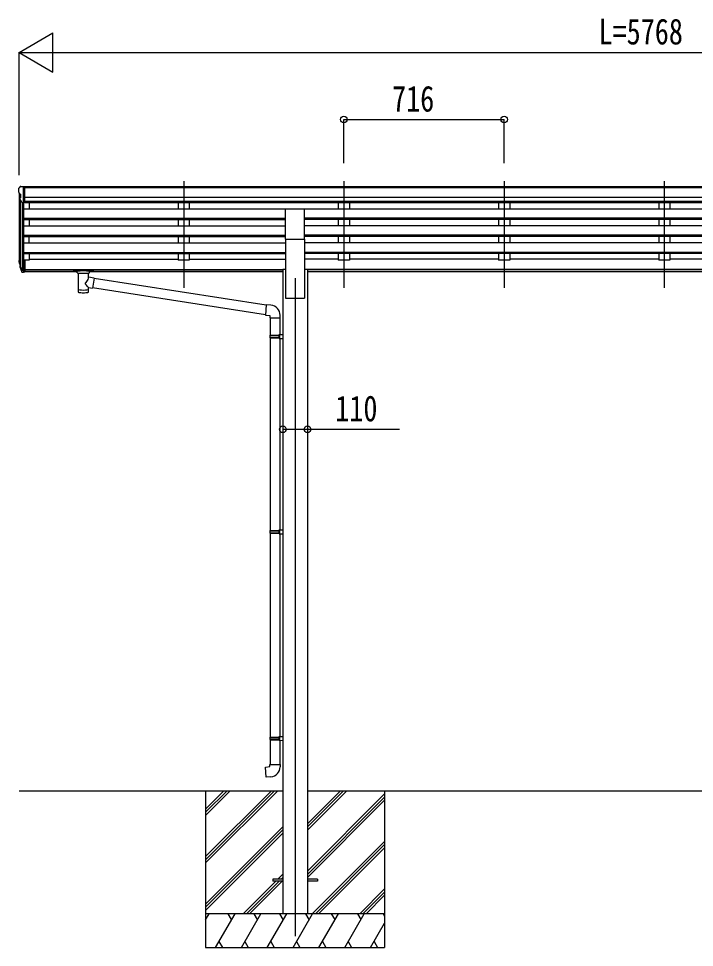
# Model space of a CAD drawing. Units: millimetres, scale not verified. Extents: x -14718 to 14718, y -10395 to 10395.
# Drawn here: x -2703 to 317, y -6038 to -1889 of the extents above; entities that cross this region are included whole.
import ezdxf
from ezdxf.enums import TextEntityAlignment as Align

# ---------------------------------------------------------------- set-up
doc = ezdxf.new("R2010")
doc.units = ezdxf.units.MM
doc.header["$LTSCALE"] = 50
for name, color, linetype in [('0-3_YKK_12', 2, 'Continuous'), ('0-4_YKK_13', 4, 'Continuous'), ('0-5_YKK_A1', 4, 'Continuous'), ('0-6_YKK_D', 6, 'Continuous')]:
    doc.layers.add(name, color=color, linetype=linetype)
doc.styles.add('ＭＳ ゴシック', font='')
doc.styles.get('ＭＳ ゴシック').set_extended_font_data('MS Gothic')

msp = doc.modelspace()

# ---------------------------------------------------------------- linework, layer by layer
at = {"layer": '0-3_YKK_12'}
for p, q in [((-1965.43, -2614.39), (-1965.43, -3091.9)), ((-1965.43, -2614.39), (-1965.43, -3091.9)), ((-1249.43, -2614.39), (-1249.43, -3091.9)), ((-1249.43, -2614.39), (-1249.43, -3091.9)), ((-533.43, -2614.39), (-533.43, -3091.9)), ((-533.43, -2614.39), (-533.43, -3091.9)), ((182.57, -2614.39), (182.57, -3091.9)), ((182.57, -2614.39), (182.57, -3091.9)), ((-1467.43, -3048.94), (-1467.43, -5987.5))]:
    msp.add_line(p, q, dxfattribs=at)
at = {"layer": '0-4_YKK_13'}
for p, q in [((-2703.43, -2647.73), (-2703.43, -2648.36)), ((-2696.52, -2638.92), (-2700.59, -2644.73)), ((-2693.43, -2638.36), (-2695.76, -2638.5)), ((-2693.43, -2638.36), (-2674.93, -2638.36)), ((-2681.43, -2711.34), (-2681.43, -2638.36)), ((-2674.93, -2638.36), (-2664.93, -2638.44)), ((-2674.93, -2710.34), (-2674.93, -2638.36)), ((-2664.93, -2639.96), (-2664.93, -2638.44)), ((-2700.9, -2669.54), (-2695.58, -2672.61)), ((-2689.05, -2709.53), (-2698.06, -2693.93)), ((-2695.43, -2672.87), (-2695.43, -2689.15)), ((-2681.43, -2711.34), (-2686.64, -2711.02)), ((-2674.93, -2710.34), (-2681.43, -2710.34)), ((-1509.93, -2873.56), (-1509.93, -2738.34)), ((-1509.93, -2738.34), (-1424.93, -2738.34)), ((-1424.93, -2873.56), (-1424.93, -2738.34)), ((-1509.93, -2873.56), (-1424.93, -2873.56)), ((-2700.34, -2981.7), (-2696.46, -2989.65)), ((-2699.73, -2980.33), (-2696.46, -2987.39)), ((-2681.43, -2967.51), (-2681.43, -3022.29)), ((-2674.93, -2967.51), (-2681.43, -2967.51)), ((-2674.93, -2967.51), (-2674.93, -3021.55)), ((-2698.02, -2992.98), (-2697.68, -2997.38)), ((-2697.68, -2997.38), (-2688.87, -3020.93)), ((-2697.07, -2996.82), (-2688.87, -3013)), ((-2687.86, -3011.87), (-2695.62, -2996.46)), ((-2681.43, -3012.54), (-2686.56, -3012.54)), ((-2681.43, -3014.35), (-2686.28, -3014.35)), ((-2681.43, -3022.29), (-2686.28, -3022.29)), ((-2674.93, -3007.65), (-2681.43, -3007.65)), ((-2674.93, -3012.52), (-2681.43, -3012.52)), ((-2674.93, -3021.55), (-2681.43, -3021.55)), ((-2457.43, -3012.39), (-2457.43, -3018.15)), ((-2457.43, -3012.58), (-2457.43, -3014.12)), ((-2455.43, -3011.73), (-2372.43, -3011.73)), ((-2455.43, -3013.9), (-2372.43, -3013.9)), ((-2455.43, -3018.81), (-2440.93, -3018.81)), ((-2440.93, -3024.46), (-2440.93, -3017.91)), ((-2436.83, -3025.38), (-2436.85, -3110.82)), ((-2391.03, -3044.12), (-2391.03, -3025.38)), ((-2386.93, -3024.46), (-2386.93, -3017.91)), ((-2386.93, -3018.81), (-2372.43, -3018.81)), ((-2370.43, -3012.39), (-2370.43, -3018.15)), ((-2365.81, -3048.03), (-2391.03, -3044.11)), ((-2365.81, -3048.03), (-2372.83, -3093.29)), ((-1596.63, -3169.42), (-2366.13, -3050.04)), ((-2391.01, -3110.82), (-2391.04, -3090.15)), ((-2391.03, -3090.46), (-2372.83, -3093.29)), ((-1600.29, -3211.35), (-2372.56, -3091.54)), ((-1575.62, -3169.3), (-1596.46, -3167.47)), ((-1580.54, -3225.04), (-1534.54, -3225.04)), ((-1578.43, -3225.04), (-1578.43, -3302.86)), ((-1536.43, -3225.04), (-1536.43, -3300.3)), ((-1534.54, -3225.04), (-1534.54, -3214.13)), ((-1580.43, -3304.86), (-1579.43, -3302.86)), ((-1580.43, -3304.86), (-1536.43, -3304.86)), ((-1580.43, -3304.86), (-1580.43, -3312.86)), ((-1580.43, -3312.86), (-1536.43, -3312.86)), ((-1580.43, -3312.86), (-1579.43, -3314.86)), ((-1579.43, -3302.86), (-1536.43, -3302.86)), ((-1579.43, -3314.86), (-1536.43, -3314.86)), ((-1578.43, -3314.86), (-1578.43, -4175.25)), ((-1540.91, -3304.86), (-1541.34, -3302.86)), ((-1538.43, -3300.36), (-1522.43, -3299.89)), ((-1538.43, -3302.36), (-1538.43, -3300.36)), ((-1538.43, -3302.36), (-1536.43, -3302.36)), ((-1538.43, -3317.36), (-1538.43, -3315.36)), ((-1538.43, -3317.36), (-1522.43, -3317.83)), ((-1536.43, -3317.42), (-1536.43, -4172.7)), ((-1522.43, -3299.89), (-1522.43, -3317.83)), ((-1580.43, -4177.25), (-1579.43, -4175.25)), ((-1580.43, -4177.25), (-1536.43, -4177.25)), ((-1580.43, -4177.25), (-1580.43, -4185.25)), ((-1580.43, -4185.25), (-1536.43, -4185.25)), ((-1580.43, -4185.25), (-1579.43, -4187.25)), ((-1579.43, -4175.25), (-1536.43, -4175.25)), ((-1579.43, -4187.25), (-1536.43, -4187.25)), ((-1578.43, -4187.25), (-1578.43, -5097.94)), ((-1540.91, -4177.25), (-1541.34, -4175.25)), ((-1538.43, -4172.75), (-1522.43, -4172.28)), ((-1538.43, -4174.75), (-1538.43, -4172.75)), ((-1538.43, -4174.75), (-1536.43, -4174.75)), ((-1538.43, -4189.75), (-1538.43, -4187.75)), ((-1538.43, -4189.75), (-1522.43, -4190.23)), ((-1536.43, -4189.81), (-1536.43, -5095.38)), ((-1522.43, -4172.28), (-1522.43, -4190.23)), ((-1580.43, -5099.94), (-1579.43, -5097.94)), ((-1580.43, -5099.94), (-1536.43, -5099.94)), ((-1580.43, -5099.94), (-1580.43, -5107.94)), ((-1579.43, -5097.94), (-1536.43, -5097.94)), ((-1540.91, -5099.94), (-1541.34, -5097.94)), ((-1538.43, -5095.44), (-1522.43, -5094.97)), ((-1538.43, -5097.44), (-1538.43, -5095.44)), ((-1538.43, -5097.44), (-1536.43, -5097.44)), ((-1522.43, -5094.97), (-1522.43, -5112.91)), ((-1580.43, -5107.94), (-1536.43, -5107.94)), ((-1580.43, -5107.94), (-1579.43, -5109.94)), ((-1579.43, -5109.94), (-1536.43, -5109.94)), ((-1578.43, -5109.94), (-1578.43, -5219.94)), ((-1538.43, -5112.44), (-1538.43, -5110.44)), ((-1538.43, -5112.44), (-1522.43, -5112.91)), ((-1536.43, -5112.5), (-1536.43, -5219.94)), ((-1580.43, -5219.94), (-1534.43, -5219.94)), ((-1580.43, -5229.94), (-1580.43, -5219.94)), ((-1534.43, -5219.94), (-1534.43, -5230.86)), ((-1567.43, -5733), (-1567.43, -5742)), ((-1522.43, -5733), (-1567.43, -5733)), ((-1522.43, -5742), (-1567.43, -5742)), ((-1367.43, -5733), (-1412.43, -5733)), ((-1367.43, -5742), (-1412.43, -5742)), ((-1367.43, -5733), (-1367.43, -5742))]:
    msp.add_line(p, q, dxfattribs=at)
for points in [[(-2457.43, -3012.39), (-2457.39, -3012.2), (-2457.31, -3012.06), (-2457.21, -3011.96), (-2457.11, -3011.9), (-2456.99, -3011.86), (-2456.7, -3011.8), (-2456.21, -3011.75), (-2455.67, -3011.73), (-2455.43, -3011.73)], [(-2457.43, -3018.15), (-2457.39, -3018.34), (-2457.31, -3018.48), (-2457.21, -3018.57), (-2457.11, -3018.63), (-2456.99, -3018.68), (-2456.7, -3018.74), (-2456.21, -3018.79), (-2455.67, -3018.81), (-2455.43, -3018.81)], [(-2372.43, -3011.73), (-2372.08, -3011.73), (-2371.55, -3011.76), (-2371.1, -3011.81), (-2370.8, -3011.88), (-2370.63, -3011.98), (-2370.51, -3012.12), (-2370.44, -3012.3), (-2370.43, -3012.39)], [(-2372.43, -3018.81), (-2372.08, -3018.81), (-2371.55, -3018.78), (-2371.1, -3018.73), (-2370.8, -3018.65), (-2370.63, -3018.56), (-2370.51, -3018.42), (-2370.44, -3018.24), (-2370.43, -3018.15)], [(-1596.46, -3167.47), (-1600.46, -3213.3), (-1580.54, -3215.04), (-1580.54, -3225.04)], [(-1540.91, -3304.86), (-1540.91, -3312.86), (-1541.34, -3314.86)], [(-1538.43, -3315.36), (-1536.43, -3315.36), (-1536.43, -3302.36)], [(-1540.91, -4177.25), (-1540.91, -4185.25), (-1541.34, -4187.25)], [(-1538.43, -4187.75), (-1536.43, -4187.75), (-1536.43, -4174.75)], [(-1540.91, -5099.94), (-1540.91, -5107.94), (-1541.34, -5109.94)], [(-1538.43, -5110.44), (-1536.43, -5110.44), (-1536.43, -5097.44)], [(-1575.51, -5275.69), (-1596.35, -5277.51), (-1600.35, -5231.69), (-1580.43, -5229.94)]]:
    msp.add_lwpolyline(points, dxfattribs=at)
for centre, radius, start, end in [((-2700.43, -2647.73), 3, 93, 180), ((-2501.43, -2648.36), 202, 180, 184.94904), ((-2695.7, -2639.5), 1, 93.5, 145), ((-2696.53, -2665.17), 6.18, 185.7035, 224.99897), ((-2695.46, -2692.43), 3, 94.7167, 210), ((-2695.73, -2689.15), 0.3, 274.7167, 0), ((-2695.73, -2672.87), 0.3, 0, 60), ((-2686.46, -2708.03), 3, 210, 266.5), ((-2672.25, -2972.59), 29.53, 186.50806, 197.98144), ((-2670.84, -2970.83), 30.41, 187.1552, 198.19734), ((-1579.54, -3214.13), 45, 0, 85), ((-1579.43, -5230.86), 45, 275, 0)]:
    msp.add_arc(centre, radius, start, end, dxfattribs=at)
for centre, major_axis, ratio, start_param, end_param in [((-2612.78, -2973.02), (-89.06, 1.43), 0.57596, 6.1962358, 6.3678173), ((-2613.57, -2966.34), (87.93, 4.42), 0.541684, 3.0659337, 3.2228513), ((-2696.72, -2992.98), (1.3, 0), 0.90356, 1.3700892, 3.347195), ((-2610.8, -2976.79), (-89.07, 0), 0.90356, 0.2056023, 0.2515348), ((-2611.51, -2972.92), (-88.05, 0), 0.90356, 0.2662965, 0.3003836), ((-2686.28, -3011.64), (-3, 0), 0.90356, 0.5235988, 1.5707963), ((-2686.28, -3019.58), (3, 0), 0.90356, 3.6651914, 4.712389), ((-2686.56, -3011.19), (-1.5, 0), 0.90356, 0.5235988, 1.5707963), ((-2455.43, -3014.12), (2, 0), 0.109601, 1.5707963, 3.1415927), ((-2413.93, -3024.37), (27.06, 0), 0.069685, 3.1415927, 6.2831853), ((-2413.93, -3017.91), (27, 0), 0.070066, 6.2831853, 9.424778), ((-2402.93, -3021.89), (16, 0), 0.361356, 6.2636979, 6.2831853), ((-2372.43, -3014.12), (2, 0), 0.109601, 0, 1.5707963), ((-2413.93, -3070.66), (-22.81, -26.62), 0.234429, 1.6855472, 3.1268519), ((-2413.93, -3110.82), (22.92, 0), 0.101955, 3.1415499, 6.2833984), ((-2413.93, -3098.38), (22.91, 0), 0.122865, 3.1415927, 6.2831853), ((-2411.38, -3068.02), (20.32, -22.25), 0.045535, 0.0389954, 1.3075346)]:
    msp.add_ellipse(centre, major_axis=major_axis, ratio=ratio, start_param=start_param, end_param=end_param, dxfattribs=at)
at = {"layer": '0-5_YKK_A1'}
for p, q in [((3040.07, -2639.96), (-2674.93, -2639.96)), ((3040.07, -2645.18), (-2674.93, -2645.18)), ((-2701.43, -2668.93), (-2701.43, -2967.15)), ((3040.07, -2688.71), (-2674.93, -2688.71)), ((-2696.46, -2696.7), (-2696.46, -2993.86)), ((-2687.43, -2710.87), (-2687.44, -3012.29)), ((-2681.43, -2711.34), (-2681.43, -2967.51)), ((3040.07, -2706.56), (-2674.93, -2706.56)), ((-2674.93, -2709.81), (1805.07, -2709.81)), ((-2656.43, -2709.81), (-2656.43, -2738.15)), ((-1990.43, -2709.81), (-1990.43, -2738.15)), ((-1940.43, -2709.81), (-1940.43, -2738.15)), ((-1274.43, -2709.81), (-1274.43, -2738.15)), ((-1224.43, -2709.81), (-1224.43, -2738.15)), ((-558.43, -2709.81), (-558.43, -2738.15)), ((-508.43, -2709.81), (-508.43, -2738.15)), ((157.57, -2709.81), (157.57, -2738.15)), ((207.57, -2709.81), (207.57, -2738.15)), ((-2681.43, -2738.15), (3046.57, -2738.15)), ((-2681.43, -2780.03), (-1509.93, -2780.03)), ((-2681.43, -2781.53), (-1509.93, -2781.53)), ((-2681.43, -2785.85), (-1509.93, -2785.85)), ((-2681.43, -2814.59), (-1509.93, -2814.59)), ((-2656.43, -2785.85), (-2656.43, -2814.59)), ((-1990.43, -2785.85), (-1990.43, -2814.59)), ((-1940.43, -2785.85), (-1940.43, -2814.59)), ((1790.07, -2780.03), (-1424.93, -2780.03)), ((1790.07, -2781.53), (-1424.93, -2781.53)), ((1790.07, -2785.85), (-1424.93, -2785.85)), ((1790.07, -2814.59), (-1424.93, -2814.59)), ((-1274.43, -2785.85), (-1274.43, -2814.59)), ((-1224.43, -2785.85), (-1224.43, -2814.59)), ((-558.43, -2785.85), (-558.43, -2814.59)), ((-508.43, -2785.85), (-508.43, -2814.59)), ((157.57, -2785.85), (157.57, -2814.59)), ((207.57, -2785.85), (207.57, -2814.59)), ((-2681.43, -2856.47), (-1509.93, -2856.47)), ((-2681.43, -2857.96), (-1509.93, -2857.96)), ((-2681.43, -2862.28), (-1509.93, -2862.28)), ((-2656.43, -2891.03), (-2656.43, -2862.28)), ((-1990.43, -2862.28), (-1990.43, -2891.03)), ((-1940.43, -2862.28), (-1940.43, -2891.03)), ((1790.07, -2856.47), (-1424.93, -2856.47)), ((1790.07, -2857.96), (-1424.93, -2857.96)), ((1790.07, -2862.28), (-1424.93, -2862.28)), ((-1274.43, -2862.28), (-1274.43, -2891.03)), ((-1224.43, -2862.28), (-1224.43, -2891.03)), ((-558.43, -2862.28), (-558.43, -2891.03)), ((-508.43, -2862.28), (-508.43, -2891.03)), ((157.57, -2862.28), (157.57, -2891.03)), ((207.57, -2862.28), (207.57, -2891.03)), ((-2681.43, -2891.03), (-1509.93, -2891.03)), ((-1509.93, -2873.56), (-1509.93, -3137.5)), ((-1424.93, -2873.56), (-1424.93, -3137.5)), ((1790.07, -2891.03), (-1424.93, -2891.03)), ((-2681.43, -2932.91), (-1509.93, -2932.91)), ((-2681.43, -2934.4), (-1509.93, -2934.4)), ((-2681.43, -2938.72), (-1509.93, -2938.72)), ((-2656.43, -2938.72), (-2656.43, -2968.15)), ((-1990.43, -2938.72), (-1990.43, -2968.15)), ((-1940.43, -2938.72), (-1940.43, -2968.15)), ((1790.07, -2932.91), (-1424.93, -2932.91)), ((1790.07, -2934.4), (-1424.93, -2934.4)), ((1790.07, -2938.72), (-1424.93, -2938.72)), ((-1274.43, -2938.72), (-1274.43, -2968.15)), ((-1224.43, -2938.72), (-1224.43, -2968.15)), ((-558.43, -2938.72), (-558.43, -2968.15)), ((-508.43, -2938.72), (-508.43, -2968.15)), ((157.57, -2938.72), (157.57, -2968.15)), ((207.57, -2938.72), (207.57, -2968.15)), ((-2656.43, -2968.15), (-2674.93, -2968.15)), ((-2656.43, -2963.2), (-1990.43, -2963.2)), ((-1940.43, -2968.15), (-1990.43, -2968.15)), ((-1940.43, -2963.2), (-1509.93, -2963.2)), ((-1274.43, -2963.2), (-1424.93, -2963.2)), ((-1224.43, -2968.15), (-1274.43, -2968.15)), ((-558.43, -2963.2), (-1224.43, -2963.2)), ((-508.43, -2968.15), (-558.43, -2968.15)), ((157.57, -2963.2), (-508.43, -2963.2)), ((207.57, -2968.15), (157.57, -2968.15)), ((873.57, -2963.2), (207.57, -2963.2)), ((-2674.93, -3010.22), (-1522.43, -3010.22)), ((-2674.93, -3011.61), (-1522.43, -3011.61)), ((-2440.93, -3019.3), (-2674.93, -3019.3)), ((-1522.43, -3019.3), (-2386.93, -3019.3)), ((-1522.43, -3007.51), (-1522.43, -5887.5)), ((-1522.43, -3007.51), (-1509.93, -3007.51)), ((-1424.93, -3007.51), (-1412.43, -3007.51)), ((-1412.43, -3007.51), (-1412.43, -5887.5)), ((1777.57, -3010.22), (-1412.43, -3010.22)), ((1777.57, -3011.61), (-1412.43, -3011.61)), ((1777.57, -3019.3), (-1412.43, -3019.3)), ((-1509.93, -3137.5), (-1424.93, -3137.5)), ((-2701.43, -5337.5), (-1522.43, -5337.5)), ((-1867.43, -5337.5), (-1867.43, -6037.5)), ((-1867.43, -5631.68), (-1573.25, -5337.5)), ((-1867.43, -5645.82), (-1559.11, -5337.5)), ((-1867.43, -5659.96), (-1544.97, -5337.5)), ((-1867.43, -5447.83), (-1757.1, -5337.5)), ((-1867.43, -5433.69), (-1771.24, -5337.5)), ((-1867.43, -5419.55), (-1785.38, -5337.5)), ((-1412.43, -5337.5), (1777.57, -5337.5)), ((-1412.43, -5513.33), (-1236.6, -5337.5)), ((-1412.43, -5499.19), (-1250.74, -5337.5)), ((-1412.43, -5485.04), (-1264.88, -5337.5)), ((-1067.43, -5337.5), (-1067.43, -6037.5)), ((-1412.43, -5697.18), (-1067.43, -5352.18)), ((-1412.43, -5711.32), (-1067.43, -5366.32)), ((-1412.43, -5725.46), (-1067.43, -5380.46)), ((-1867.43, -5843.81), (-1522.43, -5498.81)), ((-1867.43, -5857.95), (-1522.43, -5512.95)), ((-1867.43, -5872.09), (-1522.43, -5527.09)), ((-1390.62, -5887.5), (-1067.43, -5564.31)), ((-1376.48, -5887.5), (-1067.43, -5578.45)), ((-1362.34, -5887.5), (-1067.43, -5592.59)), ((-1544.49, -5733), (-1522.43, -5710.94)), ((-1530.35, -5733), (-1522.43, -5725.08)), ((-1698.99, -5887.5), (-1553.49, -5742)), ((-1684.85, -5887.5), (-1539.35, -5742)), ((-1670.7, -5887.5), (-1525.2, -5742)), ((-1178.49, -5887.5), (-1067.43, -5776.44)), ((-1164.35, -5887.5), (-1067.43, -5790.58)), ((-1150.2, -5887.5), (-1067.43, -5804.73)), ((-1067.43, -5887.5), (-1867.43, -5887.5)), ((-1867.43, -5915), (-1851.55, -5887.5)), ((-1822.68, -6037.5), (-1736.08, -5887.5)), ((-1751.08, -5913.48), (-1766.08, -5887.5)), ((-1707.21, -6037.5), (-1620.61, -5887.5)), ((-1635.61, -5913.48), (-1650.61, -5887.5)), ((-1591.74, -6037.5), (-1505.14, -5887.5)), ((-1520.14, -5913.48), (-1535.14, -5887.5)), ((-1476.27, -6037.5), (-1389.67, -5887.5)), ((-1404.67, -5913.48), (-1419.67, -5887.5)), ((-1360.8, -6037.5), (-1274.2, -5887.5)), ((-1289.2, -5913.48), (-1304.2, -5887.5)), ((-1245.33, -6037.5), (-1158.73, -5887.5)), ((-1188.73, -5887.5), (-1173.73, -5913.48)), ((-1073.26, -5887.5), (-1067.43, -5897.6)), ((-1129.86, -6037.5), (-1067.43, -5929.36)), ((-1807.69, -6011.52), (-1792.69, -6037.5)), ((-1692.22, -6011.52), (-1677.22, -6037.5)), ((-1576.74, -6011.52), (-1561.74, -6037.5)), ((-1461.27, -6011.52), (-1446.28, -6037.5)), ((-1345.8, -6011.52), (-1330.81, -6037.5)), ((-1230.33, -6011.52), (-1215.34, -6037.5)), ((-1114.87, -6011.52), (-1099.87, -6037.5)), ((-1867.43, -6037.5), (-1067.43, -6037.5))]:
    msp.add_line(p, q, dxfattribs=at)
at = {"layer": '0-6_YKK_D'}
for p, q in [((-2701.43, -2039.96), (-2549.88, -1952.46)), ((-2549.88, -2127.46), (-2549.88, -1952.46)), ((-2701.43, -2588.36), (-2701.43, -2038.96)), ((-2701.43, -2039.96), (-2549.88, -2127.46)), ((-2701.43, -2039.96), (-2398.32, -2039.96)), ((-2526.43, -2039.96), (2891.57, -2039.96)), ((-1249.43, -2534.35), (-1249.43, -2338.96)), ((-1249.43, -2339.96), (-533.43, -2339.96)), ((-533.43, -2534.35), (-533.43, -2338.96))]:
    msp.add_line(p, q, dxfattribs=at)
msp.add_lwpolyline([(-1522.43, -3723.34), (-1412.43, -3723.34), (-1001.43, -3723.34)], dxfattribs=at)
for centre in [(-1249.43, -2339.96), (-533.43, -2339.96), (-1522.43, -3723.34), (-1412.43, -3723.34)]:
    msp.add_circle(centre, 14.88, dxfattribs=at)

# ---------------------------------------------------------------- texts
at = {"layer": '0-6_YKK_D', "style": 'ＭＳ ゴシック', "width": 0.8}
for s, p in [('L=5768', (-111.43, -2038.96)), ('716', (-1034.23, -2338.96)), ('110', (-1288.03, -3722.34))]:
    msp.add_text(s, height=115.5, dxfattribs=at).set_placement(p, align=Align.BOTTOM_LEFT)

doc.saveas('drawing.dxf')
